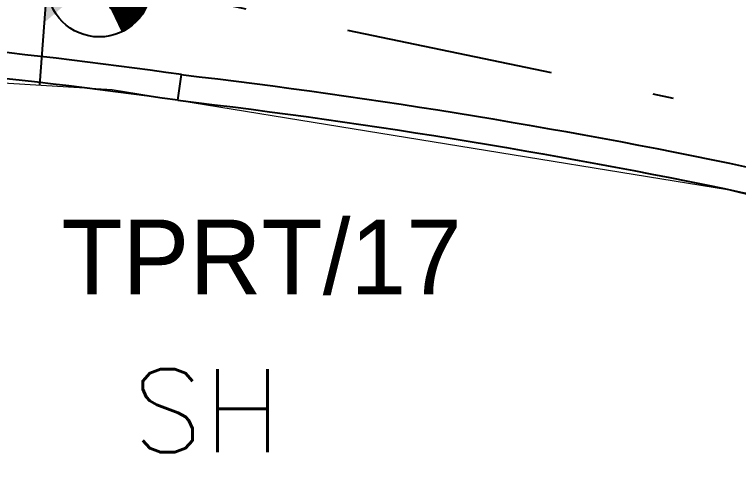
# Model space of a CAD drawing. Extents: x 421500 to 422711, y 436000 to 437000.
# Drawn here: x 421975.89 to 421979.374, y 436567.558 to 436569.774 of the extents above; entities that cross this region are included whole.
import ezdxf

# ---------------------------------------------------------------- set-up
doc = ezdxf.new("R2010")
doc.units = 0
doc.linetypes.add('XREF UTC_716709_AJB_1b$0$DASHDOT1', pattern=[2, 1, -0.5, 0, -0.5])
doc.layers.get('0').update_dxf_attribs({"color": 210})
doc.layers.add('716709-ExBase$1$LCCCarriageway Channels', color=8, linetype='Continuous', lineweight=0)
for name, color, linetype in [('Pr-Kerb', 2, 'Continuous'), ('Pr-KerbEdge', 8, 'Continuous'), ('XREF UTC_716709_AJB_1b$0$BASE', 7, 'Continuous'), ('XREF UTC_716709_AJB_1b$0$DATA', 7, 'Continuous'), ('XREF UTC_716709_AJB_1b$0$du-UTCDUCT-F1', 42, 'XREF UTC_716709_AJB_1b$0$DASHDOT1'), ('XREF UTC_716709_AJB_1b$0$du-UTCTEXT', 42, 'Continuous'), ('XREF UTC_716709_AJB_1b$0$Pole-Type', 4, 'Continuous'), ('XREF UTC_716709_AJB_1b$0$SETOUT', 4, 'Continuous'), ('XREF UTC_716709_AJB_1b$0$Signals', 7, 'Continuous'), ('XREF UTC_716709_AJB_1b$0$VIEW', 7, 'Continuous')]:
    doc.layers.add(name, color=color, linetype=linetype)
doc.styles.add('XREF UTC_716709_AJB_1b$0$Romans', font='romans.shx', dxfattribs={"width": 0.9})
doc.styles.add('XREF UTC_716709_AJB_1b$0$Standard', font='txt')

# ---------------------------------------------------------------- blocks, each defined once
blk = doc.blocks.new('XREF UTC_716709_AJB_1b$0$stubpole')
at = {"color": 0, "lineweight": -2, "const_width": 0.25}
for points in [[(0, 0.125, 0.414214), (-0.125, 0)], [(0, -0.125, 0.414214), (0.125, 0)]]:
    blk.add_lwpolyline(points, format="xyb", dxfattribs=at)
at = {"color": 0, "lineweight": -2}
blk.add_circle((0, 0), 0.25, dxfattribs=at)
at = {"layer": 'XREF UTC_716709_AJB_1b$0$SETOUT', "const_width": 0.125}
for points in [[(0, 0.0625, 0.414214), (-0.0625, 0)], [(0, -0.0625, 0.414214), (0.0625, 0)]]:
    blk.add_lwpolyline(points, format="xyb", dxfattribs=at)
at = {"layer": 'XREF UTC_716709_AJB_1b$0$SETOUT'}
blk.add_lwpolyline([(0, -0.125), (0, 0.125, 0.414214), (-0.125, 0), (0.125, 0, -0.414214)], format="xyb", close=True, dxfattribs=at)
at = {"layer": 'XREF UTC_716709_AJB_1b$0$VIEW'}
blk.add_lwpolyline([(-0.025, 0.0433), (-0.05, 0), (-0.025, -0.0433), (0.025, -0.0433), (0.05, 0), (0.025, 0.0433)], close=True, dxfattribs=at)
at = {"layer": 'XREF UTC_716709_AJB_1b$0$DATA', "style": 'XREF UTC_716709_AJB_1b$0$Standard', "flags": 9}
for tag, p in [('HEIGHT', (0.5, 1)), ('TYPE', (0.5, 0.75)), ('NUM', (0.5, 0.5)), ('SITE', (0.5, 0.25)), ('IDENT', (0.5, 0))]:
    blk.add_attdef(tag, p, '', height=0.2, dxfattribs=at)
blk = doc.blocks.new('XREF UTC_716709_AJB_1b$0$HD080E')
blk.add_line((0.5, 0.25), (-0.5, 0.25))
blk.add_solid([(0, 0.25), (0.25, 0.75), (-0.25, 0.75)])
at = {"layer": 'XREF UTC_716709_AJB_1b$0$VIEW'}
blk.add_solid([(0, 0.05, 1), (0.2, 0.25, 1), (-0.2, 0.25, 1)], dxfattribs=at)
at = {"layer": 'XREF UTC_716709_AJB_1b$0$BASE', "style": 'XREF UTC_716709_AJB_1b$0$Standard', "flags": 3}
blk.add_attdef('SIG', (0, 0), '', height=0.2, rotation=270, dxfattribs=at)
at = {"layer": 'XREF UTC_716709_AJB_1b$0$DATA', "style": 'XREF UTC_716709_AJB_1b$0$Standard', "flags": 9}
for tag, p in [('SUPPORT', (1, 1.25)), ('FEATURES', (1, 1)), ('HEIGHT', (1, 0.75)), ('CABLE', (1, 0.5)), ('PHASE', (1, 0.25)), ('TYPE', (1, 0)), ('NUM', (1, -0.25)), ('SITE', (1, -0.5)), ('IDENT', (1, -0.75))]:
    blk.add_attdef(tag, p, '', height=0.2, dxfattribs=at)

msp = doc.modelspace()

# ---------------------------------------------------------------- linework, layer by layer
at = {"layer": '716709-ExBase$1$LCCCarriageway Channels', "flags": 128}
msp.add_lwpolyline([(421903.5289, 436562.6877), (421912.2618, 436558.7452), (421920.1675, 436555.7421), (421924.8266, 436554.7121), (421929.5796, 436554.2924), (421933.678, 436554.5487), (421937.7172, 436555.2883), (421941.8304, 436556.5183), (421945.7777, 436558.2068), (421949.0149, 436560.0074), (421952.0633, 436562.1118), (421953.2763, 436563.0175), (421955.26, 436564.3766), (421958.6209, 436566.3113), (421962.1929, 436567.8213), (421965.9502, 436568.8906), (421969.8105, 436569.4892), (421973.0871, 436569.6193), (421976.3597, 436569.4119), (421979.3209, 436568.9317), (421982.2243, 436568.1771)], dxfattribs=at)
msp.add_lwpolyline([(421903.5289, 436562.6877), (421912.2618, 436558.7452), (421920.1675, 436555.7421), (421924.8266, 436554.7121), (421929.5796, 436554.2924), (421933.678, 436554.5487), (421937.7172, 436555.2883), (421941.8304, 436556.5183), (421945.7777, 436558.2068), (421949.0149, 436560.0074), (421952.0633, 436562.1118), (421953.2763, 436563.0175), (421955.26, 436564.3766), (421958.6209, 436566.3113), (421962.1929, 436567.8213), (421965.9502, 436568.8906), (421969.8105, 436569.4892), (421973.0871, 436569.6193), (421976.3597, 436569.4119), (421979.3209, 436568.9317), (421982.2243, 436568.1771)], dxfattribs=at)
msp.add_lwpolyline([(421903.5289, 436562.6877), (421912.2618, 436558.7452), (421920.1675, 436555.7421), (421924.8266, 436554.7121), (421929.5796, 436554.2924), (421933.678, 436554.5487), (421937.7172, 436555.2883), (421941.8304, 436556.5183), (421945.7777, 436558.2068), (421949.0149, 436560.0074), (421952.0633, 436562.1118), (421953.2763, 436563.0175), (421955.26, 436564.3766), (421958.6209, 436566.3113), (421962.1929, 436567.8213), (421965.9502, 436568.8906), (421969.8105, 436569.4892), (421973.0871, 436569.6193), (421976.3597, 436569.4119), (421979.3209, 436568.9317), (421982.2243, 436568.1771)], dxfattribs=at)
at = {"layer": 'Pr-Kerb', "flags": 128}
msp.add_lwpolyline([(421976.6764, 436569.3606, -0.046788), (421982.2243, 436568.1771, -2.530232)], format="xyb", dxfattribs=at)
at = {"layer": 'Pr-Kerb'}
msp.add_arc((421973.2163, 436545.2095), 24.3977, 81.84689, 93.19796, dxfattribs=at)
at = {"layer": 'Pr-KerbEdge'}
msp.add_line((421976.6764, 436569.3606), (421976.6941, 436569.4843), dxfattribs=at)
at = {"layer": 'Pr-KerbEdge', "flags": 128}
msp.add_lwpolyline([(421976.6909, 436569.4847, -0.046788), (421982.2617, 436568.2964, -0.046788)], format="xyb", dxfattribs=at)
at = {"layer": 'Pr-KerbEdge'}
for centre, radius, start, end in [((422086.9238, 436454.9562), 118.125, 133.732121, 133.732121), ((421973.2163, 436545.2095), 24.5227, 81.84689, 93.19796)]:
    msp.add_arc(centre, radius, start, end, dxfattribs=at)
at = {"layer": 'XREF UTC_716709_AJB_1b$0$du-UTCDUCT-F1', "flags": 128}
msp.add_lwpolyline([(421984.6399, 436568.2034), (421976.5375, 436569.8975)], dxfattribs=at)

# ---------------------------------------------------------------- block references
at = {"layer": 'XREF UTC_716709_AJB_1b$0$Signals'}
for name, rotation in [('XREF UTC_716709_AJB_1b$0$HD080E', 85.71361339303337), ('XREF UTC_716709_AJB_1b$0$stubpole', 205.3956262271767)]:
    msp.add_blockref(name, (421976.2982, 436569.9157), dxfattribs=dict(at, rotation=rotation))

# ---------------------------------------------------------------- texts
at = {"layer": 'XREF UTC_716709_AJB_1b$0$du-UTCTEXT', "style": 'XREF UTC_716709_AJB_1b$0$Standard'}
msp.add_text('TPRT/17', height=0.36, dxfattribs=at).set_placement((421976.1163, 436568.426))
at = {"layer": 'XREF UTC_716709_AJB_1b$0$Pole-Type', "style": 'XREF UTC_716709_AJB_1b$0$Romans'}
msp.add_text('SH', height=0.4, dxfattribs=at).set_placement((421976.4557, 436567.6653))

doc.saveas('drawing.dxf')
